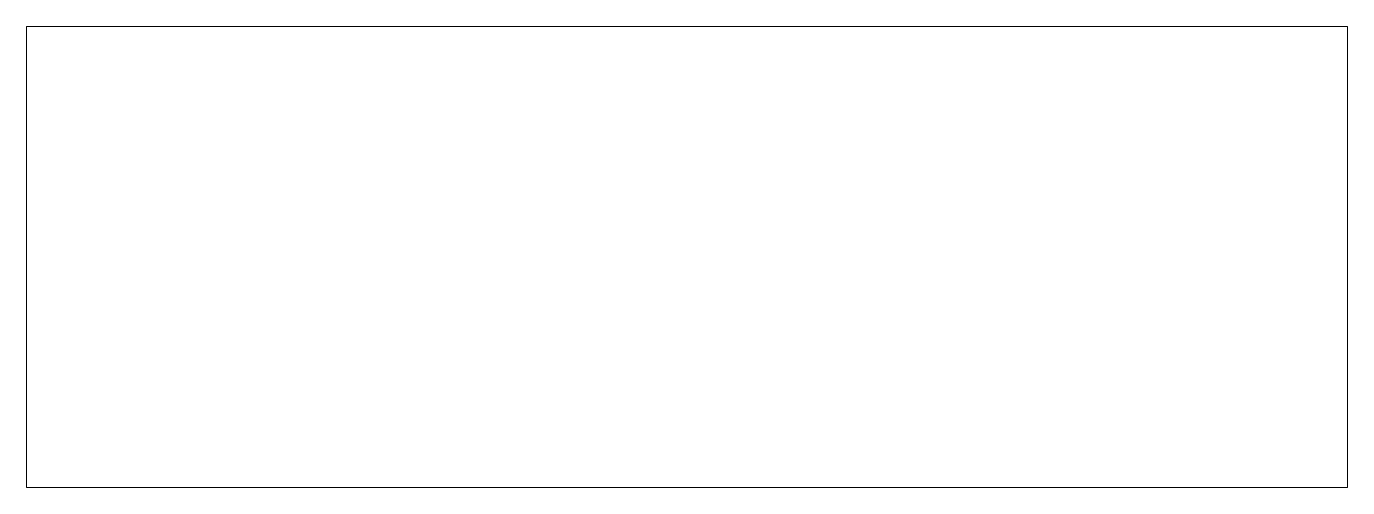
# Model space of a CAD drawing. Header units: inches. Extents: x -3.6 to 0.02, y 0 to 1.26.
import ezdxf

# ---------------------------------------------------------------- set-up
doc = ezdxf.new("R2010")
doc.units = ezdxf.units.IN
doc.header["$MEASUREMENT"] = 0

msp = doc.modelspace()

# ---------------------------------------------------------------- linework, layer by layer
at = {"color": 7, "linetype": 'Continuous', "lineweight": 15}
for p, q in [((-3.6, 1.265), (0.02, 1.265)), ((-3.6, 1.265), (-3.6, 0)), ((0.02, 1.265), (0.02, 0)), ((-3.6, 0), (0.02, 0))]:
    msp.add_line(p, q, dxfattribs=at)

doc.saveas('drawing.dxf')
